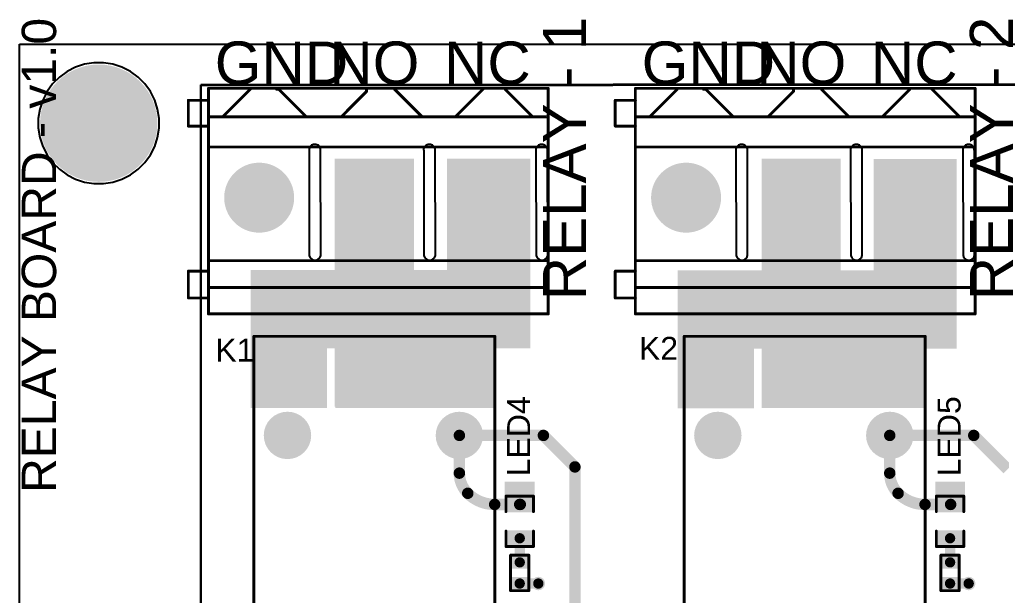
# Model space of a CAD drawing. Header units: millimetres. Extents: x 0 to 5381, y 0 to 5431.
# Drawn here: x 0 to 43.51, y 52.95 to 78.48 of the extents above; entities that cross this region are included whole.
import ezdxf

# ---------------------------------------------------------------- set-up
doc = ezdxf.new("R2010")
doc.units = ezdxf.units.MM
for name, color, linetype in [('BottomLayer', 5, 'Continuous'), ('BottomSolder', 6, 'Continuous'), ('MultiLayer', 9, 'Continuous'), ('PadHoleLayer', 156, 'Continuous'), ('TopLayer', 1, 'Continuous'), ('TopOverlay', 2, 'Continuous'), ('TopPaste', 8, 'Continuous'), ('TopSolder', 216, 'Continuous'), ('ViaHoleLayer', 16, 'Continuous')]:
    doc.layers.add(name, color=color, linetype=linetype)
doc.styles.add('Arial', font='', dxfattribs={"height": 0.2})
doc.styles.get('Arial').set_extended_font_data('Arial')

# ---------------------------------------------------------------- blocks, each defined once
blk = doc.blocks.new('R___0402_12')
at = {"layer": 'TopLayer'}
for points in [[(-0.699, -0.318), (-0.699, 0.318), (-0.241, 0.318), (-0.241, -0.318)], [(0.241, -0.318), (0.241, 0.318), (0.699, 0.318), (0.699, -0.318)]]:
    blk.add_hatch(color=1, dxfattribs=at).paths.add_polyline_path(points)
at = {"layer": 'TopPaste'}
for points in [[(-0.699, -0.318), (-0.699, 0.318), (-0.241, 0.318), (-0.241, -0.318)], [(0.241, -0.318), (0.241, 0.318), (0.699, 0.318), (0.699, -0.318)]]:
    blk.add_hatch(color=8, dxfattribs=at).paths.add_polyline_path(points)
at = {"layer": 'TopSolder'}
for points in [[(-0.754, -0.373), (-0.754, 0.373), (-0.186, 0.373), (-0.186, -0.373)], [(0.186, -0.373), (0.186, 0.373), (0.754, 0.373), (0.754, -0.373)]]:
    blk.add_hatch(color=216, dxfattribs=at).paths.add_polyline_path(points)
at = {"layer": 'TopOverlay'}
for points, const_width in [([(-0.787, 0.406), (0.787, 0.406)], 0.127), ([(-0.787, 0.406), (-0.787, -0.406)], 0.127), ([(0.787, 0.406), (0.787, -0.406)], 0.127), ([(-0.787, -0.406), (0.787, -0.406)], 0.127), ([(-0.813, -0.432), (0.813, -0.432)], 0.00323)]:
    blk.add_lwpolyline(points, dxfattribs=dict(at, const_width=const_width))
for points, const_width in [([(-0.819, 0.406, 1), (-0.756, 0.406, 1)], 0.0635), ([(-0.819, 0.406, 1), (-0.756, 0.406, 1)], 0.0635), ([(0.756, 0.406, 1), (0.819, 0.406, 1)], 0.0635), ([(0.756, 0.406, 1), (0.819, 0.406, 1)], 0.0635), ([(-0.819, -0.406, 1), (-0.756, -0.406, 1)], 0.0635), ([(-0.819, -0.406, 1), (-0.756, -0.406, 1)], 0.0635), ([(-0.814, -0.432, 1), (-0.812, -0.432, 1)], 0.00161), ([(0.756, -0.406, 1), (0.819, -0.406, 1)], 0.0635), ([(0.756, -0.406, 1), (0.819, -0.406, 1)], 0.0635), ([(0.812, -0.432, 1), (0.814, -0.432, 1)], 0.00161)]:
    blk.add_lwpolyline(points, format="xyb", close=True, dxfattribs=dict(at, const_width=const_width))
blk = doc.blocks.new('R___0402_13')
at = {"layer": 'TopLayer'}
for points in [[(-0.699, -0.318), (-0.699, 0.318), (-0.241, 0.318), (-0.241, -0.318)], [(0.241, -0.318), (0.241, 0.318), (0.699, 0.318), (0.699, -0.318)]]:
    blk.add_hatch(color=1, dxfattribs=at).paths.add_polyline_path(points)
at = {"layer": 'TopPaste'}
for points in [[(-0.699, -0.318), (-0.699, 0.318), (-0.241, 0.318), (-0.241, -0.318)], [(0.241, -0.318), (0.241, 0.318), (0.699, 0.318), (0.699, -0.318)]]:
    blk.add_hatch(color=8, dxfattribs=at).paths.add_polyline_path(points)
at = {"layer": 'TopSolder'}
for points in [[(-0.754, -0.373), (-0.754, 0.373), (-0.186, 0.373), (-0.186, -0.373)], [(0.186, -0.373), (0.186, 0.373), (0.754, 0.373), (0.754, -0.373)]]:
    blk.add_hatch(color=216, dxfattribs=at).paths.add_polyline_path(points)
at = {"layer": 'TopOverlay'}
for points, const_width in [([(-0.787, 0.406), (0.787, 0.406)], 0.127), ([(-0.787, 0.406), (-0.787, -0.406)], 0.127), ([(0.787, 0.406), (0.787, -0.406)], 0.127), ([(-0.787, -0.406), (0.787, -0.406)], 0.127), ([(-0.813, -0.432), (0.813, -0.432)], 0.00323)]:
    blk.add_lwpolyline(points, dxfattribs=dict(at, const_width=const_width))
for points, const_width in [([(-0.819, 0.406, 1), (-0.756, 0.406, 1)], 0.0635), ([(-0.819, 0.406, 1), (-0.756, 0.406, 1)], 0.0635), ([(0.756, 0.406, 1), (0.819, 0.406, 1)], 0.0635), ([(0.756, 0.406, 1), (0.819, 0.406, 1)], 0.0635), ([(-0.819, -0.406, 1), (-0.756, -0.406, 1)], 0.0635), ([(-0.819, -0.406, 1), (-0.756, -0.406, 1)], 0.0635), ([(-0.814, -0.432, 1), (-0.812, -0.432, 1)], 0.00161), ([(0.756, -0.406, 1), (0.819, -0.406, 1)], 0.0635), ([(0.756, -0.406, 1), (0.819, -0.406, 1)], 0.0635), ([(0.812, -0.432, 1), (0.814, -0.432, 1)], 0.00161)]:
    blk.add_lwpolyline(points, format="xyb", close=True, dxfattribs=dict(at, const_width=const_width))
blk = doc.blocks.new('LED_0603_30')
at = {"layer": 'TopLayer'}
for points in [[(-1, 0.5), (-0.5, 0.5), (-0.5, -0.5), (-1, -0.5)], [(0.5, 0.5), (1, 0.5), (1, -0.5), (0.5, -0.5)]]:
    blk.add_hatch(color=1, dxfattribs=at).paths.add_polyline_path(points)
at = {"layer": 'TopOverlay'}
blk.add_hatch(color=2, dxfattribs=at).paths.add_polyline_path([(1.118, -0.66), (1.753, -0.66), (1.753, 0.66), (1.118, 0.66)])
at = {"layer": 'TopPaste'}
for points in [[(-1, 0.5), (-0.5, 0.5), (-0.5, -0.5), (-1, -0.5)], [(0.5, 0.5), (1, 0.5), (1, -0.5), (0.5, -0.5)]]:
    blk.add_hatch(color=8, dxfattribs=at).paths.add_polyline_path(points)
at = {"layer": 'TopSolder'}
for points in [[(-1.102, 0.602), (-0.398, 0.602), (-0.398, -0.602), (-1.102, -0.602)], [(0.398, 0.602), (1.102, 0.602), (1.102, -0.602), (0.398, -0.602)]]:
    blk.add_hatch(color=216, dxfattribs=at).paths.add_polyline_path(points)
at = {"layer": 'TopOverlay', "const_width": 0.127}
for points in [[(-1.118, 0.61), (-1.118, -0.61)], [(-1.118, 0.61), (-0.432, 0.61)], [(0.432, 0.61), (1.118, 0.61)], [(1.118, 0.61), (1.118, -0.61)], [(-1.118, -0.61), (-0.432, -0.61)], [(0.432, -0.61), (1.118, -0.61)]]:
    blk.add_lwpolyline(points, dxfattribs=at)
at = {"layer": 'TopOverlay', "const_width": 0.0635}
for points in [[(-1.149, 0.61, 1), (-1.086, 0.61, 1)], [(-1.149, 0.61, 1), (-1.086, 0.61, 1)], [(-0.464, 0.61, 1), (-0.4, 0.61, 1)], [(0.4, 0.61, 1), (0.464, 0.61, 1)], [(1.086, 0.61, 1), (1.149, 0.61, 1)], [(1.086, 0.61, 1), (1.149, 0.61, 1)], [(-1.149, -0.61, 1), (-1.086, -0.61, 1)], [(-1.149, -0.61, 1), (-1.086, -0.61, 1)], [(-0.464, -0.61, 1), (-0.4, -0.61, 1)], [(0.4, -0.61, 1), (0.464, -0.61, 1)], [(1.086, -0.61, 1), (1.149, -0.61, 1)], [(1.086, -0.61, 1), (1.149, -0.61, 1)]]:
    blk.add_lwpolyline(points, format="xyb", close=True, dxfattribs=at)
blk = doc.blocks.new('LED_0603_31')
at = {"layer": 'TopLayer'}
for points in [[(-1, 0.5), (-0.5, 0.5), (-0.5, -0.5), (-1, -0.5)], [(0.5, 0.5), (1, 0.5), (1, -0.5), (0.5, -0.5)]]:
    blk.add_hatch(color=1, dxfattribs=at).paths.add_polyline_path(points)
at = {"layer": 'TopOverlay'}
blk.add_hatch(color=2, dxfattribs=at).paths.add_polyline_path([(1.118, -0.66), (1.753, -0.66), (1.753, 0.66), (1.118, 0.66)])
at = {"layer": 'TopPaste'}
for points in [[(-1, 0.5), (-0.5, 0.5), (-0.5, -0.5), (-1, -0.5)], [(0.5, 0.5), (1, 0.5), (1, -0.5), (0.5, -0.5)]]:
    blk.add_hatch(color=8, dxfattribs=at).paths.add_polyline_path(points)
at = {"layer": 'TopSolder'}
for points in [[(-1.102, 0.602), (-0.398, 0.602), (-0.398, -0.602), (-1.102, -0.602)], [(0.398, 0.602), (1.102, 0.602), (1.102, -0.602), (0.398, -0.602)]]:
    blk.add_hatch(color=216, dxfattribs=at).paths.add_polyline_path(points)
at = {"layer": 'TopOverlay', "const_width": 0.127}
for points in [[(-1.118, 0.61), (-1.118, -0.61)], [(-1.118, 0.61), (-0.432, 0.61)], [(0.432, 0.61), (1.118, 0.61)], [(1.118, 0.61), (1.118, -0.61)], [(-1.118, -0.61), (-0.432, -0.61)], [(0.432, -0.61), (1.118, -0.61)]]:
    blk.add_lwpolyline(points, dxfattribs=at)
at = {"layer": 'TopOverlay', "const_width": 0.0635}
for points in [[(-1.149, 0.61, 1), (-1.086, 0.61, 1)], [(-1.149, 0.61, 1), (-1.086, 0.61, 1)], [(-0.464, 0.61, 1), (-0.4, 0.61, 1)], [(0.4, 0.61, 1), (0.464, 0.61, 1)], [(1.086, 0.61, 1), (1.149, 0.61, 1)], [(1.086, 0.61, 1), (1.149, 0.61, 1)], [(-1.149, -0.61, 1), (-1.086, -0.61, 1)], [(-1.149, -0.61, 1), (-1.086, -0.61, 1)], [(-0.464, -0.61, 1), (-0.4, -0.61, 1)], [(0.4, -0.61, 1), (0.464, -0.61, 1)], [(1.086, -0.61, 1), (1.149, -0.61, 1)], [(1.086, -0.61, 1), (1.149, -0.61, 1)]]:
    blk.add_lwpolyline(points, format="xyb", close=True, dxfattribs=at)
blk = doc.blocks.new('HFD16_24_ZFH_3N_38')
at = {"layer": 'BottomLayer'}
h = blk.add_hatch(color=5, dxfattribs=at)
edge = h.paths.add_edge_path()
edge.add_arc((-6.35, 3.81), 1, 0, 360)
h = blk.add_hatch(color=5, dxfattribs=at)
edge = h.paths.add_edge_path()
edge.add_arc((3.81, 3.81), 1, 0, 360)
h = blk.add_hatch(color=5, dxfattribs=at)
edge = h.paths.add_edge_path()
edge.add_arc((6.35, 3.81), 1, 0, 360)
h = blk.add_hatch(color=5, dxfattribs=at)
edge = h.paths.add_edge_path()
edge.add_arc((-6.35, -3.81), 1, 0, 360)
h = blk.add_hatch(color=5, dxfattribs=at)
edge = h.paths.add_edge_path()
edge.add_arc((3.81, -3.81), 1, 0, 360)
h = blk.add_hatch(color=5, dxfattribs=at)
edge = h.paths.add_edge_path()
edge.add_arc((6.35, -3.81), 1, 0, 360)
at = {"layer": 'BottomSolder'}
h = blk.add_hatch(color=6, dxfattribs=at)
edge = h.paths.add_edge_path()
edge.add_arc((-6.35, 3.81), 1.051, 0, 360)
h = blk.add_hatch(color=6, dxfattribs=at)
edge = h.paths.add_edge_path()
edge.add_arc((3.81, 3.81), 1.051, 0, 360)
h = blk.add_hatch(color=6, dxfattribs=at)
edge = h.paths.add_edge_path()
edge.add_arc((6.35, 3.81), 1.051, 0, 360)
h = blk.add_hatch(color=6, dxfattribs=at)
edge = h.paths.add_edge_path()
edge.add_arc((-6.35, -3.81), 1.051, 0, 360)
h = blk.add_hatch(color=6, dxfattribs=at)
edge = h.paths.add_edge_path()
edge.add_arc((3.81, -3.81), 1.051, 0, 360)
h = blk.add_hatch(color=6, dxfattribs=at)
edge = h.paths.add_edge_path()
edge.add_arc((6.35, -3.81), 1.051, 0, 360)
at = {"layer": 'MultiLayer'}
h = blk.add_hatch(color=9, dxfattribs=at)
edge = h.paths.add_edge_path()
edge.add_arc((-6.35, 3.81), 1, 0, 360)
h = blk.add_hatch(color=9, dxfattribs=at)
edge = h.paths.add_edge_path()
edge.add_arc((3.81, 3.81), 1, 0, 360)
h = blk.add_hatch(color=9, dxfattribs=at)
edge = h.paths.add_edge_path()
edge.add_arc((6.35, 3.81), 1, 0, 360)
h = blk.add_hatch(color=9, dxfattribs=at)
edge = h.paths.add_edge_path()
edge.add_arc((-6.35, -3.81), 1, 0, 360)
h = blk.add_hatch(color=9, dxfattribs=at)
edge = h.paths.add_edge_path()
edge.add_arc((3.81, -3.81), 1, 0, 360)
h = blk.add_hatch(color=9, dxfattribs=at)
edge = h.paths.add_edge_path()
edge.add_arc((6.35, -3.81), 1, 0, 360)
at = {"layer": 'PadHoleLayer'}
h = blk.add_hatch(color=156, dxfattribs=at)
edge = h.paths.add_edge_path()
edge.add_arc((-6.35, 3.81), 0.6, 0, 360)
h = blk.add_hatch(color=156, dxfattribs=at)
edge = h.paths.add_edge_path()
edge.add_arc((3.81, 3.81), 0.6, 0, 360)
h = blk.add_hatch(color=156, dxfattribs=at)
edge = h.paths.add_edge_path()
edge.add_arc((6.35, 3.81), 0.6, 0, 360)
h = blk.add_hatch(color=156, dxfattribs=at)
edge = h.paths.add_edge_path()
edge.add_arc((-6.35, -3.81), 0.6, 0, 360)
h = blk.add_hatch(color=156, dxfattribs=at)
edge = h.paths.add_edge_path()
edge.add_arc((3.81, -3.81), 0.6, 0, 360)
h = blk.add_hatch(color=156, dxfattribs=at)
edge = h.paths.add_edge_path()
edge.add_arc((6.35, -3.81), 0.6, 0, 360)
at = {"layer": 'TopLayer'}
h = blk.add_hatch(color=1, dxfattribs=at)
edge = h.paths.add_edge_path()
edge.add_arc((-6.35, 3.81), 1, 0, 360)
h = blk.add_hatch(color=1, dxfattribs=at)
edge = h.paths.add_edge_path()
edge.add_arc((3.81, 3.81), 1, 0, 360)
h = blk.add_hatch(color=1, dxfattribs=at)
edge = h.paths.add_edge_path()
edge.add_arc((6.35, 3.81), 1, 0, 360)
h = blk.add_hatch(color=1, dxfattribs=at)
edge = h.paths.add_edge_path()
edge.add_arc((-6.35, -3.81), 1, 0, 360)
h = blk.add_hatch(color=1, dxfattribs=at)
edge = h.paths.add_edge_path()
edge.add_arc((3.81, -3.81), 1, 0, 360)
h = blk.add_hatch(color=1, dxfattribs=at)
edge = h.paths.add_edge_path()
edge.add_arc((6.35, -3.81), 1, 0, 360)
at = {"layer": 'TopOverlay'}
blk.add_hatch(color=2, dxfattribs=at).paths.add_polyline_path([(-5.219, 2.681), (-4.279, 2.681), (-4.279, 4.866), (-5.219, 4.866)])
at = {"layer": 'TopSolder'}
h = blk.add_hatch(color=216, dxfattribs=at)
edge = h.paths.add_edge_path()
edge.add_arc((-6.35, 3.81), 1.051, 0, 360)
h = blk.add_hatch(color=216, dxfattribs=at)
edge = h.paths.add_edge_path()
edge.add_arc((3.81, 3.81), 1.051, 0, 360)
h = blk.add_hatch(color=216, dxfattribs=at)
edge = h.paths.add_edge_path()
edge.add_arc((6.35, 3.81), 1.051, 0, 360)
h = blk.add_hatch(color=216, dxfattribs=at)
edge = h.paths.add_edge_path()
edge.add_arc((-6.35, -3.81), 1.051, 0, 360)
h = blk.add_hatch(color=216, dxfattribs=at)
edge = h.paths.add_edge_path()
edge.add_arc((3.81, -3.81), 1.051, 0, 360)
h = blk.add_hatch(color=216, dxfattribs=at)
edge = h.paths.add_edge_path()
edge.add_arc((6.35, -3.81), 1.051, 0, 360)
at = {"layer": 'TopOverlay', "const_width": 0.127}
for points in [[(-7.595, 5.3), (8.205, 5.3)], [(-7.595, 5.3), (-7.595, -5.38)], [(8.205, 5.3), (8.205, -5.3)], [(-7.595, -5.38), (8.205, -5.38)]]:
    blk.add_lwpolyline(points, dxfattribs=at)
at = {"layer": 'TopOverlay', "const_width": 0.0635}
for points in [[(-7.627, 5.3, 1), (-7.563, 5.3, 1)], [(-7.627, 5.3, 1), (-7.563, 5.3, 1)], [(8.173, 5.3, 1), (8.237, 5.3, 1)], [(8.173, 5.3, 1), (8.237, 5.3, 1)], [(-7.627, -5.38, 1), (-7.563, -5.38, 1)], [(-7.627, -5.38, 1), (-7.563, -5.38, 1)], [(8.173, -5.3, 1), (8.237, -5.3, 1)], [(8.173, -5.38, 1), (8.237, -5.38, 1)]]:
    blk.add_lwpolyline(points, format="xyb", close=True, dxfattribs=at)
blk = doc.blocks.new('HFD16_24_ZFH_3N_39')
at = {"layer": 'BottomLayer'}
h = blk.add_hatch(color=5, dxfattribs=at)
edge = h.paths.add_edge_path()
edge.add_arc((-6.35, 3.81), 1, 0, 360)
h = blk.add_hatch(color=5, dxfattribs=at)
edge = h.paths.add_edge_path()
edge.add_arc((3.81, 3.81), 1, 0, 360)
h = blk.add_hatch(color=5, dxfattribs=at)
edge = h.paths.add_edge_path()
edge.add_arc((6.35, 3.81), 1, 0, 360)
h = blk.add_hatch(color=5, dxfattribs=at)
edge = h.paths.add_edge_path()
edge.add_arc((-6.35, -3.81), 1, 0, 360)
h = blk.add_hatch(color=5, dxfattribs=at)
edge = h.paths.add_edge_path()
edge.add_arc((3.81, -3.81), 1, 0, 360)
h = blk.add_hatch(color=5, dxfattribs=at)
edge = h.paths.add_edge_path()
edge.add_arc((6.35, -3.81), 1, 0, 360)
at = {"layer": 'BottomSolder'}
h = blk.add_hatch(color=6, dxfattribs=at)
edge = h.paths.add_edge_path()
edge.add_arc((-6.35, 3.81), 1.051, 0, 360)
h = blk.add_hatch(color=6, dxfattribs=at)
edge = h.paths.add_edge_path()
edge.add_arc((3.81, 3.81), 1.051, 0, 360)
h = blk.add_hatch(color=6, dxfattribs=at)
edge = h.paths.add_edge_path()
edge.add_arc((6.35, 3.81), 1.051, 0, 360)
h = blk.add_hatch(color=6, dxfattribs=at)
edge = h.paths.add_edge_path()
edge.add_arc((-6.35, -3.81), 1.051, 0, 360)
h = blk.add_hatch(color=6, dxfattribs=at)
edge = h.paths.add_edge_path()
edge.add_arc((3.81, -3.81), 1.051, 0, 360)
h = blk.add_hatch(color=6, dxfattribs=at)
edge = h.paths.add_edge_path()
edge.add_arc((6.35, -3.81), 1.051, 0, 360)
at = {"layer": 'MultiLayer'}
h = blk.add_hatch(color=9, dxfattribs=at)
edge = h.paths.add_edge_path()
edge.add_arc((-6.35, 3.81), 1, 0, 360)
h = blk.add_hatch(color=9, dxfattribs=at)
edge = h.paths.add_edge_path()
edge.add_arc((3.81, 3.81), 1, 0, 360)
h = blk.add_hatch(color=9, dxfattribs=at)
edge = h.paths.add_edge_path()
edge.add_arc((6.35, 3.81), 1, 0, 360)
h = blk.add_hatch(color=9, dxfattribs=at)
edge = h.paths.add_edge_path()
edge.add_arc((-6.35, -3.81), 1, 0, 360)
h = blk.add_hatch(color=9, dxfattribs=at)
edge = h.paths.add_edge_path()
edge.add_arc((3.81, -3.81), 1, 0, 360)
h = blk.add_hatch(color=9, dxfattribs=at)
edge = h.paths.add_edge_path()
edge.add_arc((6.35, -3.81), 1, 0, 360)
at = {"layer": 'PadHoleLayer'}
h = blk.add_hatch(color=156, dxfattribs=at)
edge = h.paths.add_edge_path()
edge.add_arc((-6.35, 3.81), 0.6, 0, 360)
h = blk.add_hatch(color=156, dxfattribs=at)
edge = h.paths.add_edge_path()
edge.add_arc((3.81, 3.81), 0.6, 0, 360)
h = blk.add_hatch(color=156, dxfattribs=at)
edge = h.paths.add_edge_path()
edge.add_arc((6.35, 3.81), 0.6, 0, 360)
h = blk.add_hatch(color=156, dxfattribs=at)
edge = h.paths.add_edge_path()
edge.add_arc((-6.35, -3.81), 0.6, 0, 360)
h = blk.add_hatch(color=156, dxfattribs=at)
edge = h.paths.add_edge_path()
edge.add_arc((3.81, -3.81), 0.6, 0, 360)
h = blk.add_hatch(color=156, dxfattribs=at)
edge = h.paths.add_edge_path()
edge.add_arc((6.35, -3.81), 0.6, 0, 360)
at = {"layer": 'TopLayer'}
h = blk.add_hatch(color=1, dxfattribs=at)
edge = h.paths.add_edge_path()
edge.add_arc((-6.35, 3.81), 1, 0, 360)
h = blk.add_hatch(color=1, dxfattribs=at)
edge = h.paths.add_edge_path()
edge.add_arc((3.81, 3.81), 1, 0, 360)
h = blk.add_hatch(color=1, dxfattribs=at)
edge = h.paths.add_edge_path()
edge.add_arc((6.35, 3.81), 1, 0, 360)
h = blk.add_hatch(color=1, dxfattribs=at)
edge = h.paths.add_edge_path()
edge.add_arc((-6.35, -3.81), 1, 0, 360)
h = blk.add_hatch(color=1, dxfattribs=at)
edge = h.paths.add_edge_path()
edge.add_arc((3.81, -3.81), 1, 0, 360)
h = blk.add_hatch(color=1, dxfattribs=at)
edge = h.paths.add_edge_path()
edge.add_arc((6.35, -3.81), 1, 0, 360)
at = {"layer": 'TopOverlay'}
blk.add_hatch(color=2, dxfattribs=at).paths.add_polyline_path([(-5.219, 2.681), (-4.279, 2.681), (-4.279, 4.865), (-5.219, 4.865)])
at = {"layer": 'TopSolder'}
h = blk.add_hatch(color=216, dxfattribs=at)
edge = h.paths.add_edge_path()
edge.add_arc((-6.35, 3.81), 1.051, 0, 360)
h = blk.add_hatch(color=216, dxfattribs=at)
edge = h.paths.add_edge_path()
edge.add_arc((3.81, 3.81), 1.051, 0, 360)
h = blk.add_hatch(color=216, dxfattribs=at)
edge = h.paths.add_edge_path()
edge.add_arc((6.35, 3.81), 1.051, 0, 360)
h = blk.add_hatch(color=216, dxfattribs=at)
edge = h.paths.add_edge_path()
edge.add_arc((-6.35, -3.81), 1.051, 0, 360)
h = blk.add_hatch(color=216, dxfattribs=at)
edge = h.paths.add_edge_path()
edge.add_arc((3.81, -3.81), 1.051, 0, 360)
h = blk.add_hatch(color=216, dxfattribs=at)
edge = h.paths.add_edge_path()
edge.add_arc((6.35, -3.81), 1.051, 0, 360)
at = {"layer": 'TopOverlay', "const_width": 0.127}
for points in [[(-7.595, 5.3), (8.205, 5.3)], [(-7.595, 5.3), (-7.595, -5.38)], [(8.205, 5.3), (8.205, -5.3)], [(-7.595, -5.38), (8.205, -5.38)]]:
    blk.add_lwpolyline(points, dxfattribs=at)
at = {"layer": 'TopOverlay', "const_width": 0.0635}
for points in [[(-7.627, 5.3, 1), (-7.563, 5.3, 1)], [(-7.627, 5.3, 1), (-7.563, 5.3, 1)], [(8.173, 5.3, 1), (8.237, 5.3, 1)], [(8.173, 5.3, 1), (8.237, 5.3, 1)], [(-7.627, -5.38, 1), (-7.563, -5.38, 1)], [(-7.627, -5.38, 1), (-7.563, -5.38, 1)], [(8.173, -5.3, 1), (8.237, -5.3, 1)], [(8.173, -5.38, 1), (8.237, -5.38, 1)]]:
    blk.add_lwpolyline(points, format="xyb", close=True, dxfattribs=at)
blk = doc.blocks.new('DB128L_5_08_3P_BK_S_42')
at = {"layer": 'BottomLayer'}
h = blk.add_hatch(color=5, dxfattribs=at)
edge = h.paths.add_edge_path()
edge.add_arc((-5.08, 0), 1.5, 0, 360)
h = blk.add_hatch(color=5, dxfattribs=at)
edge = h.paths.add_edge_path()
edge.add_arc((0, 0), 1.5, 0, 360)
h = blk.add_hatch(color=5, dxfattribs=at)
edge = h.paths.add_edge_path()
edge.add_arc((5.08, 0), 1.5, 0, 360)
at = {"layer": 'BottomSolder'}
h = blk.add_hatch(color=6, dxfattribs=at)
edge = h.paths.add_edge_path()
edge.add_arc((-5.08, 0), 1.551, 0, 360)
h = blk.add_hatch(color=6, dxfattribs=at)
edge = h.paths.add_edge_path()
edge.add_arc((0, 0), 1.551, 0, 360)
h = blk.add_hatch(color=6, dxfattribs=at)
edge = h.paths.add_edge_path()
edge.add_arc((5.08, 0), 1.551, 0, 360)
at = {"layer": 'MultiLayer'}
h = blk.add_hatch(color=9, dxfattribs=at)
edge = h.paths.add_edge_path()
edge.add_arc((-5.08, 0), 1.5, 0, 360)
h = blk.add_hatch(color=9, dxfattribs=at)
edge = h.paths.add_edge_path()
edge.add_arc((0, 0), 1.5, 0, 360)
h = blk.add_hatch(color=9, dxfattribs=at)
edge = h.paths.add_edge_path()
edge.add_arc((5.08, 0), 1.5, 0, 360)
at = {"layer": 'PadHoleLayer'}
h = blk.add_hatch(color=156, dxfattribs=at)
edge = h.paths.add_edge_path()
edge.add_arc((-5.08, 0), 0.8, 0, 360)
h = blk.add_hatch(color=156, dxfattribs=at)
edge = h.paths.add_edge_path()
edge.add_arc((0, 0), 0.8, 0, 360)
h = blk.add_hatch(color=156, dxfattribs=at)
edge = h.paths.add_edge_path()
edge.add_arc((5.08, 0), 0.8, 0, 360)
at = {"layer": 'TopLayer'}
h = blk.add_hatch(color=1, dxfattribs=at)
edge = h.paths.add_edge_path()
edge.add_arc((-5.08, 0), 1.5, 0, 360)
h = blk.add_hatch(color=1, dxfattribs=at)
edge = h.paths.add_edge_path()
edge.add_arc((0, 0), 1.5, 0, 360)
h = blk.add_hatch(color=1, dxfattribs=at)
edge = h.paths.add_edge_path()
edge.add_arc((5.08, 0), 1.5, 0, 360)
at = {"layer": 'TopSolder'}
h = blk.add_hatch(color=216, dxfattribs=at)
edge = h.paths.add_edge_path()
edge.add_arc((-5.08, 0), 1.551, 0, 360)
h = blk.add_hatch(color=216, dxfattribs=at)
edge = h.paths.add_edge_path()
edge.add_arc((0, 0), 1.551, 0, 360)
h = blk.add_hatch(color=216, dxfattribs=at)
edge = h.paths.add_edge_path()
edge.add_arc((5.08, 0), 1.551, 0, 360)
at = {"layer": 'TopOverlay', "const_width": 0.127}
for points in [[(-7.733, -4.846), (-7.733, 5.154)], [(7.327, 5.154), (-7.733, 5.154)], [(0.465, 5.154), (-0.78, 5.154)], [(7.327, 5.154), (7.327, -4.846)], [(8.22, 4.446), (7.325, 4.446)], [(8.22, 4.446), (8.22, 3.257)], [(7.327, 3.983), (-7.733, 3.983)], [(8.22, 3.257), (7.325, 3.257)], [(7.327, 2.794), (-7.733, 2.794)], [(-7.699, -2.249), (-7.733, -2.215)], [(7.327, -2.249), (-7.699, -2.249)], [(8.22, -3.174), (7.325, -3.174)], [(8.22, -3.174), (8.22, -4.318)], [(7.274, -3.584), (-7.656, -3.584)], [(-7.02, -3.584), (-7.02, -3.612)], [(-5.826, -4.806), (-7.02, -3.612)], [(-3.616, -3.584), (-4.836, -4.803)], [(-2.146, -3.584), (-2.27, -3.584)], [(-0.924, -4.806), (-2.146, -3.584)], [(1.444, -3.584), (0.321, -4.708)], [(4.209, -4.806), (2.988, -3.584)], [(6.671, -3.612), (5.477, -4.806)], [(6.671, -3.584), (6.671, -3.612)], [(8.22, -4.318), (7.325, -4.318)], [(7.297, -4.846), (-7.703, -4.846)], [(-4.836, -4.803), (-4.836, -4.806)], [(0.321, -4.708), (0.321, -4.806)], [(4.308, -4.806), (4.209, -4.806)]]:
    blk.add_lwpolyline(points, dxfattribs=at)
at = {"layer": 'TopOverlay', "const_width": 0.0635}
for points in [[(-7.765, 5.154, 1), (-7.701, 5.154, 1)], [(-7.765, 5.154, 1), (-7.701, 5.154, 1)], [(-0.811, 5.154, 1), (-0.748, 5.154, 1)], [(0.433, 5.154, 1), (0.497, 5.154, 1)], [(7.295, 5.154, 1), (7.359, 5.154, 1)], [(7.295, 5.154, 1), (7.359, 5.154, 1)], [(7.293, 4.446, 1), (7.357, 4.446, 1)], [(8.188, 4.446, 1), (8.252, 4.446, 1)], [(8.188, 4.446, 1), (8.252, 4.446, 1)], [(-7.765, 3.983, 1), (-7.701, 3.983, 1)], [(7.295, 3.983, 1), (7.359, 3.983, 1)], [(7.293, 3.257, 1), (7.357, 3.257, 1)], [(8.188, 3.257, 1), (8.252, 3.257, 1)], [(8.188, 3.257, 1), (8.252, 3.257, 1)], [(-7.765, 2.794, 1), (-7.701, 2.794, 1)], [(7.295, 2.794, 1), (7.359, 2.794, 1)], [(-7.765, -2.215, 1), (-7.701, -2.215, 1)], [(-7.731, -2.249, 1), (-7.668, -2.249, 1)], [(-7.731, -2.249, 1), (-7.668, -2.249, 1)], [(7.295, -2.249, 1), (7.359, -2.249, 1)], [(7.293, -3.174, 1), (7.357, -3.174, 1)], [(8.188, -3.174, 1), (8.252, -3.174, 1)], [(8.188, -3.174, 1), (8.252, -3.174, 1)], [(-7.688, -3.584, 1), (-7.624, -3.584, 1)], [(-7.052, -3.584, 1), (-6.988, -3.584, 1)], [(-7.052, -3.612, 1), (-6.988, -3.612, 1)], [(-7.052, -3.612, 1), (-6.988, -3.612, 1)], [(-3.648, -3.584, 1), (-3.585, -3.584, 1)], [(-2.302, -3.584, 1), (-2.238, -3.584, 1)], [(-2.178, -3.584, 1), (-2.114, -3.584, 1)], [(-2.178, -3.584, 1), (-2.114, -3.584, 1)], [(1.412, -3.584, 1), (1.476, -3.584, 1)], [(2.956, -3.584, 1), (3.019, -3.584, 1)], [(6.639, -3.584, 1), (6.702, -3.584, 1)], [(6.639, -3.612, 1), (6.702, -3.612, 1)], [(6.639, -3.612, 1), (6.702, -3.612, 1)], [(7.242, -3.584, 1), (7.306, -3.584, 1)], [(7.293, -4.318, 1), (7.357, -4.318, 1)], [(8.188, -4.318, 1), (8.252, -4.318, 1)], [(8.188, -4.318, 1), (8.252, -4.318, 1)], [(-7.765, -4.846, 1), (-7.701, -4.846, 1)], [(-7.735, -4.846, 1), (-7.671, -4.846, 1)], [(-5.858, -4.806, 1), (-5.794, -4.806, 1)], [(-4.867, -4.803, 1), (-4.804, -4.803, 1)], [(-4.867, -4.803, 1), (-4.804, -4.803, 1)], [(-4.867, -4.806, 1), (-4.804, -4.806, 1)], [(-0.956, -4.806, 1), (-0.892, -4.806, 1)], [(0.289, -4.708, 1), (0.352, -4.708, 1)], [(0.289, -4.708, 1), (0.352, -4.708, 1)], [(0.289, -4.806, 1), (0.352, -4.806, 1)], [(4.178, -4.806, 1), (4.241, -4.806, 1)], [(4.178, -4.806, 1), (4.241, -4.806, 1)], [(4.277, -4.806, 1), (4.34, -4.806, 1)], [(5.445, -4.806, 1), (5.509, -4.806, 1)], [(7.265, -4.846, 1), (7.329, -4.846, 1)], [(7.295, -4.846, 1), (7.359, -4.846, 1)]]:
    blk.add_lwpolyline(points, format="xyb", close=True, dxfattribs=at)
blk = doc.blocks.new('DB128L_5_08_3P_BK_S_43')
at = {"layer": 'BottomLayer'}
h = blk.add_hatch(color=5, dxfattribs=at)
edge = h.paths.add_edge_path()
edge.add_arc((-5.08, 0), 1.5, 0, 360)
h = blk.add_hatch(color=5, dxfattribs=at)
edge = h.paths.add_edge_path()
edge.add_arc((0, 0), 1.5, 0, 360)
h = blk.add_hatch(color=5, dxfattribs=at)
edge = h.paths.add_edge_path()
edge.add_arc((5.08, 0), 1.5, 0, 360)
at = {"layer": 'BottomSolder'}
h = blk.add_hatch(color=6, dxfattribs=at)
edge = h.paths.add_edge_path()
edge.add_arc((-5.08, 0), 1.551, 0, 360)
h = blk.add_hatch(color=6, dxfattribs=at)
edge = h.paths.add_edge_path()
edge.add_arc((0, 0), 1.551, 0, 360)
h = blk.add_hatch(color=6, dxfattribs=at)
edge = h.paths.add_edge_path()
edge.add_arc((5.08, 0), 1.551, 0, 360)
at = {"layer": 'MultiLayer'}
h = blk.add_hatch(color=9, dxfattribs=at)
edge = h.paths.add_edge_path()
edge.add_arc((-5.08, 0), 1.5, 0, 360)
h = blk.add_hatch(color=9, dxfattribs=at)
edge = h.paths.add_edge_path()
edge.add_arc((0, 0), 1.5, 0, 360)
h = blk.add_hatch(color=9, dxfattribs=at)
edge = h.paths.add_edge_path()
edge.add_arc((5.08, 0), 1.5, 0, 360)
at = {"layer": 'PadHoleLayer'}
h = blk.add_hatch(color=156, dxfattribs=at)
edge = h.paths.add_edge_path()
edge.add_arc((-5.08, 0), 0.8, 0, 360)
h = blk.add_hatch(color=156, dxfattribs=at)
edge = h.paths.add_edge_path()
edge.add_arc((0, 0), 0.8, 0, 360)
h = blk.add_hatch(color=156, dxfattribs=at)
edge = h.paths.add_edge_path()
edge.add_arc((5.08, 0), 0.8, 0, 360)
at = {"layer": 'TopLayer'}
h = blk.add_hatch(color=1, dxfattribs=at)
edge = h.paths.add_edge_path()
edge.add_arc((-5.08, 0), 1.5, 0, 360)
h = blk.add_hatch(color=1, dxfattribs=at)
edge = h.paths.add_edge_path()
edge.add_arc((0, 0), 1.5, 0, 360)
h = blk.add_hatch(color=1, dxfattribs=at)
edge = h.paths.add_edge_path()
edge.add_arc((5.08, 0), 1.5, 0, 360)
at = {"layer": 'TopSolder'}
h = blk.add_hatch(color=216, dxfattribs=at)
edge = h.paths.add_edge_path()
edge.add_arc((-5.08, 0), 1.551, 0, 360)
h = blk.add_hatch(color=216, dxfattribs=at)
edge = h.paths.add_edge_path()
edge.add_arc((0, 0), 1.551, 0, 360)
h = blk.add_hatch(color=216, dxfattribs=at)
edge = h.paths.add_edge_path()
edge.add_arc((5.08, 0), 1.551, 0, 360)
at = {"layer": 'TopOverlay', "const_width": 0.127}
for points in [[(7.327, 5.154), (-7.733, 5.154)], [(-7.733, -4.846), (-7.733, 5.154)], [(0.465, 5.154), (-0.78, 5.154)], [(7.327, 5.154), (7.327, -4.846)], [(8.22, 4.446), (7.325, 4.446)], [(8.22, 4.446), (8.22, 3.257)], [(7.327, 3.983), (-7.733, 3.983)], [(8.22, 3.257), (7.325, 3.257)], [(7.327, 2.794), (-7.733, 2.794)], [(-7.699, -2.249), (-7.733, -2.215)], [(7.327, -2.249), (-7.699, -2.249)], [(8.22, -3.174), (7.325, -3.174)], [(8.22, -3.174), (8.22, -4.318)], [(7.274, -3.584), (-7.656, -3.584)], [(-7.02, -3.584), (-7.02, -3.612)], [(-5.826, -4.806), (-7.02, -3.612)], [(-3.616, -3.584), (-4.836, -4.803)], [(-2.146, -3.584), (-2.27, -3.584)], [(-0.924, -4.806), (-2.146, -3.584)], [(1.444, -3.584), (0.321, -4.708)], [(4.209, -4.806), (2.988, -3.584)], [(6.671, -3.612), (5.477, -4.806)], [(6.671, -3.584), (6.671, -3.612)], [(8.22, -4.318), (7.325, -4.318)], [(7.297, -4.846), (-7.703, -4.846)], [(-4.836, -4.803), (-4.836, -4.806)], [(0.321, -4.708), (0.321, -4.806)], [(4.308, -4.806), (4.209, -4.806)]]:
    blk.add_lwpolyline(points, dxfattribs=at)
at = {"layer": 'TopOverlay', "const_width": 0.0635}
for points in [[(-7.765, 5.154, 1), (-7.701, 5.154, 1)], [(-7.765, 5.154, 1), (-7.701, 5.154, 1)], [(-0.811, 5.154, 1), (-0.748, 5.154, 1)], [(0.433, 5.154, 1), (0.497, 5.154, 1)], [(7.295, 5.154, 1), (7.359, 5.154, 1)], [(7.295, 5.154, 1), (7.359, 5.154, 1)], [(7.293, 4.446, 1), (7.357, 4.446, 1)], [(8.188, 4.446, 1), (8.252, 4.446, 1)], [(8.188, 4.446, 1), (8.252, 4.446, 1)], [(-7.765, 3.983, 1), (-7.701, 3.983, 1)], [(7.295, 3.983, 1), (7.359, 3.983, 1)], [(7.293, 3.257, 1), (7.357, 3.257, 1)], [(8.188, 3.257, 1), (8.252, 3.257, 1)], [(8.188, 3.257, 1), (8.252, 3.257, 1)], [(-7.765, 2.794, 1), (-7.701, 2.794, 1)], [(7.295, 2.794, 1), (7.359, 2.794, 1)], [(-7.765, -2.215, 1), (-7.701, -2.215, 1)], [(-7.731, -2.249, 1), (-7.668, -2.249, 1)], [(-7.731, -2.249, 1), (-7.668, -2.249, 1)], [(7.295, -2.249, 1), (7.359, -2.249, 1)], [(7.293, -3.174, 1), (7.357, -3.174, 1)], [(8.188, -3.174, 1), (8.252, -3.174, 1)], [(8.188, -3.174, 1), (8.252, -3.174, 1)], [(-7.688, -3.584, 1), (-7.624, -3.584, 1)], [(-7.052, -3.584, 1), (-6.988, -3.584, 1)], [(-7.052, -3.612, 1), (-6.988, -3.612, 1)], [(-7.052, -3.612, 1), (-6.988, -3.612, 1)], [(-3.648, -3.584, 1), (-3.585, -3.584, 1)], [(-2.302, -3.584, 1), (-2.238, -3.584, 1)], [(-2.178, -3.584, 1), (-2.114, -3.584, 1)], [(-2.178, -3.584, 1), (-2.114, -3.584, 1)], [(1.412, -3.584, 1), (1.476, -3.584, 1)], [(2.956, -3.584, 1), (3.019, -3.584, 1)], [(6.639, -3.584, 1), (6.702, -3.584, 1)], [(6.639, -3.612, 1), (6.702, -3.612, 1)], [(6.639, -3.612, 1), (6.702, -3.612, 1)], [(7.242, -3.584, 1), (7.306, -3.584, 1)], [(7.293, -4.318, 1), (7.357, -4.318, 1)], [(8.188, -4.318, 1), (8.252, -4.318, 1)], [(8.188, -4.318, 1), (8.252, -4.318, 1)], [(-7.765, -4.846, 1), (-7.701, -4.846, 1)], [(-7.735, -4.846, 1), (-7.671, -4.846, 1)], [(-5.858, -4.806, 1), (-5.794, -4.806, 1)], [(-4.867, -4.803, 1), (-4.804, -4.803, 1)], [(-4.867, -4.803, 1), (-4.804, -4.803, 1)], [(-4.867, -4.806, 1), (-4.804, -4.806, 1)], [(-0.956, -4.806, 1), (-0.892, -4.806, 1)], [(0.289, -4.708, 1), (0.352, -4.708, 1)], [(0.289, -4.708, 1), (0.352, -4.708, 1)], [(0.289, -4.806, 1), (0.352, -4.806, 1)], [(4.178, -4.806, 1), (4.241, -4.806, 1)], [(4.178, -4.806, 1), (4.241, -4.806, 1)], [(4.277, -4.806, 1), (4.34, -4.806, 1)], [(5.445, -4.806, 1), (5.509, -4.806, 1)], [(7.265, -4.846, 1), (7.329, -4.846, 1)], [(7.295, -4.846, 1), (7.359, -4.846, 1)]]:
    blk.add_lwpolyline(points, format="xyb", close=True, dxfattribs=at)

msp = doc.modelspace()

# ---------------------------------------------------------------- hatches: boundary and pattern name
at = {"layer": 'BottomLayer'}
h = msp.add_hatch(color=5, dxfattribs=at)
edge = h.paths.add_edge_path()
edge.add_arc((3.505, 73.889), 2.5, 0, 360)
for points in [[(22.631, 72.314), (18.948, 72.314), (18.948, 63.906), (22.631, 63.906)], [(41.54, 72.3), (37.857, 72.3), (37.857, 63.892), (41.54, 63.892)], [(10.236, 61.267), (13.623, 61.267), (13.623, 67.386), (10.236, 67.386)], [(10.389, 67.386), (10.389, 63.906), (22.555, 63.906), (22.555, 67.386)], [(29.17, 61.252), (32.557, 61.252), (32.557, 67.372), (29.17, 67.372)], [(29.297, 67.372), (29.297, 63.892), (41.464, 63.892), (41.464, 67.372)]]:
    msp.add_hatch(color=5, dxfattribs=at).paths.add_polyline_path(points)
h = msp.add_hatch(color=5, dxfattribs=at)
edge = h.paths.add_edge_path()
edge.add_arc((22.991, 53.48), 0.3, 0, 360)
h = msp.add_hatch(color=5, dxfattribs=at)
edge = h.paths.add_edge_path()
edge.add_arc((42.066, 53.48), 0.3, 0, 360)
at = {"layer": 'BottomSolder'}
h = msp.add_hatch(color=6, dxfattribs=at)
edge = h.paths.add_edge_path()
edge.add_arc((3.505, 73.889), 2.602, 0, 360)
h = msp.add_hatch(color=6, dxfattribs=at)
edge = h.paths.add_edge_path()
edge.add_arc((22.991, 53.48), 0.15, 0, 360)
h = msp.add_hatch(color=6, dxfattribs=at)
edge = h.paths.add_edge_path()
edge.add_arc((42.066, 53.48), 0.15, 0, 360)
at = {"layer": 'MultiLayer'}
h = msp.add_hatch(color=9, dxfattribs=at)
edge = h.paths.add_edge_path()
edge.add_arc((3.505, 73.889), 2.5, 0, 360)
at = {"layer": 'PadHoleLayer'}
h = msp.add_hatch(color=156, dxfattribs=at)
edge = h.paths.add_edge_path()
edge.add_arc((3.505, 73.889), 1.75, 0, 360)
at = {"layer": 'TopLayer'}
h = msp.add_hatch(color=1, dxfattribs=at)
edge = h.paths.add_edge_path()
edge.add_arc((3.505, 73.889), 2.5, 0, 360)
for points in [[(13.97, 61.316), (17.475, 61.316), (17.475, 72.314), (13.97, 72.314)], [(32.893, 61.316), (36.398, 61.316), (36.398, 72.314), (32.893, 72.314)], [(21.103, 61.269), (21.103, 64.643), (13.991, 64.643), (13.991, 61.269)], [(40.179, 61.269), (40.179, 64.643), (32.893, 64.643), (32.893, 61.269)]]:
    msp.add_hatch(color=1, dxfattribs=at).paths.add_polyline_path(points)
h = msp.add_hatch(color=1, dxfattribs=at)
edge = h.paths.add_edge_path()
edge.add_arc((22.991, 53.48), 0.3, 0, 360)
h = msp.add_hatch(color=1, dxfattribs=at)
edge = h.paths.add_edge_path()
edge.add_arc((42.066, 53.48), 0.3, 0, 360)
at = {"layer": 'TopSolder'}
h = msp.add_hatch(color=216, dxfattribs=at)
edge = h.paths.add_edge_path()
edge.add_arc((3.505, 73.889), 2.602, 0, 360)
h = msp.add_hatch(color=216, dxfattribs=at)
edge = h.paths.add_edge_path()
edge.add_arc((22.991, 53.48), 0.15, 0, 360)
h = msp.add_hatch(color=216, dxfattribs=at)
edge = h.paths.add_edge_path()
edge.add_arc((42.066, 53.48), 0.15, 0, 360)
at = {"layer": 'ViaHoleLayer'}
h = msp.add_hatch(color=16, dxfattribs=at)
edge = h.paths.add_edge_path()
edge.add_arc((22.991, 53.48), 0.15, 0, 360)
h = msp.add_hatch(color=16, dxfattribs=at)
edge = h.paths.add_edge_path()
edge.add_arc((42.066, 53.48), 0.15, 0, 360)

# ---------------------------------------------------------------- linework, layer by layer
at = {"layer": 'BottomLayer'}
for p, q in [((0, 0), (0, 77.394)), ((0, 77.394), (88.189, 77.394)), ((2.102, 76.179), (1.761, 75.931)), ((2.477, 76.37), (2.102, 76.179)), ((2.878, 76.5), (2.477, 76.37)), ((3.294, 76.566), (2.878, 76.5)), ((3.716, 76.566), (3.294, 76.566)), ((4.132, 76.5), (3.716, 76.566)), ((4.533, 76.37), (4.132, 76.5)), ((4.909, 76.179), (4.533, 76.37)), ((5.25, 75.931), (4.909, 76.179)), ((1.761, 75.931), (1.463, 75.633)), ((5.548, 75.633), (5.25, 75.931)), ((1.215, 75.292), (1.024, 74.917)), ((1.463, 75.633), (1.215, 75.292)), ((5.795, 75.292), (5.548, 75.633)), ((5.987, 74.917), (5.795, 75.292)), ((8.026, 75.59), (80.162, 75.641)), ((80.162, 75.641), (8.026, 75.59)), ((8.026, 65.329), (8.026, 75.59)), ((8.026, 75.59), (8.026, 65.329)), ((1.024, 74.917), (0.893, 74.516)), ((6.117, 74.516), (5.987, 74.917)), ((0.893, 74.516), (0.827, 74.099)), ((6.183, 74.099), (6.117, 74.516)), ((0.827, 74.099), (0.827, 73.678)), ((6.183, 73.678), (6.183, 74.099)), ((0.827, 73.678), (0.893, 73.262)), ((6.117, 73.262), (6.183, 73.678)), ((0.893, 73.262), (1.024, 72.861)), ((5.987, 72.861), (6.117, 73.262)), ((1.024, 72.861), (1.215, 72.485)), ((5.795, 72.485), (5.987, 72.861)), ((1.215, 72.485), (1.463, 72.144)), ((5.548, 72.144), (5.795, 72.485)), ((1.463, 72.144), (1.761, 71.846)), ((1.761, 71.846), (2.102, 71.598)), ((4.909, 71.598), (5.25, 71.846)), ((5.25, 71.846), (5.548, 72.144)), ((2.102, 71.598), (2.477, 71.407)), ((2.477, 71.407), (2.878, 71.277)), ((4.132, 71.277), (4.533, 71.407)), ((4.533, 71.407), (4.909, 71.598)), ((2.878, 71.277), (3.294, 71.211)), ((3.294, 71.211), (3.716, 71.211)), ((3.716, 71.211), (4.132, 71.277)), ((8.026, 47.803), (8.026, 65.329)), ((8.026, 65.329), (8.026, 47.803))]:
    msp.add_line(p, q, dxfattribs=at)
for points, const_width in [([(20.547, 70.23), (20.777, 70.46)], 2.54), ([(39.672, 70.431), (39.7, 70.46)], 2.54), ([(19.492, 60.046), (23.216, 60.046)], 0.508), ([(23.216, 60.046), (24.613, 58.649)], 0.508), ([(38.568, 60.046), (42.291, 60.046)], 0.508), ([(42.291, 60.046), (43.79, 58.547)], 0.508), ([(24.613, 42.291), (24.613, 58.649)], 0.508)]:
    msp.add_lwpolyline(points, dxfattribs=dict(at, const_width=const_width))
for points, const_width in [([(19.912, 70.23, 1), (21.182, 70.23, 1)], 1.27), ([(20.142, 70.46, 1), (21.412, 70.46, 1)], 1.27), ([(39.037, 70.431, 1), (40.307, 70.431, 1)], 1.27), ([(39.065, 70.46, 1), (40.335, 70.46, 1)], 1.27), ([(19.365, 60.046, 1), (19.619, 60.046, 1)], 0.254), ([(23.089, 60.046, 1), (23.343, 60.046, 1)], 0.254), ([(23.089, 60.046, 1), (23.343, 60.046, 1)], 0.254), ([(38.441, 60.046, 1), (38.695, 60.046, 1)], 0.254), ([(42.164, 60.046, 1), (42.418, 60.046, 1)], 0.254), ([(42.164, 60.046, 1), (42.418, 60.046, 1)], 0.254), ([(24.486, 58.649, 1), (24.74, 58.649, 1)], 0.254), ([(24.486, 58.649, 1), (24.74, 58.649, 1)], 0.254)]:
    msp.add_lwpolyline(points, format="xyb", close=True, dxfattribs=dict(at, const_width=const_width))
at = {"layer": 'MultiLayer'}
for p, q in [((12.866, 72.839), (12.827, 72.745)), ((12.827, 72.745), (12.827, 72.695)), ((12.827, 72.695), (12.827, 72.695)), ((12.827, 72.695), (12.829, 72.695)), ((12.829, 72.695), (12.838, 68.071)), ((12.937, 72.91), (12.866, 72.839)), ((13.03, 72.949), (12.937, 72.91)), ((13.081, 72.949), (13.03, 72.949)), ((13.132, 72.949), (13.081, 72.949)), ((13.225, 72.91), (13.132, 72.949)), ((13.296, 72.839), (13.225, 72.91)), ((13.335, 72.745), (13.296, 72.839)), ((13.335, 72.695), (13.335, 72.745)), ((13.337, 72.695), (13.335, 72.695)), ((13.346, 68.071), (13.337, 72.695)), ((17.946, 72.839), (17.907, 72.745)), ((17.907, 72.745), (17.907, 72.695)), ((17.907, 72.695), (17.907, 72.695)), ((17.907, 72.695), (17.909, 72.695)), ((17.909, 72.695), (17.918, 68.071)), ((18.017, 72.91), (17.946, 72.839)), ((18.11, 72.949), (18.017, 72.91)), ((18.161, 72.949), (18.11, 72.949)), ((18.212, 72.949), (18.161, 72.949)), ((18.305, 72.91), (18.212, 72.949)), ((18.376, 72.839), (18.305, 72.91)), ((18.415, 72.745), (18.376, 72.839)), ((18.415, 72.695), (18.415, 72.745)), ((18.417, 72.695), (18.415, 72.695)), ((18.426, 68.071), (18.417, 72.695)), ((22.924, 72.839), (22.885, 72.745)), ((22.885, 72.745), (22.885, 72.695)), ((22.885, 72.695), (22.885, 72.695)), ((22.885, 72.695), (22.887, 72.695)), ((22.887, 72.695), (22.897, 68.071)), ((22.995, 72.91), (22.924, 72.839)), ((23.089, 72.949), (22.995, 72.91)), ((23.139, 72.949), (23.089, 72.949)), ((23.19, 72.949), (23.139, 72.949)), ((23.283, 72.91), (23.19, 72.949)), ((23.355, 72.839), (23.283, 72.91)), ((23.393, 72.745), (23.355, 72.839)), ((23.393, 72.695), (23.393, 72.745)), ((23.395, 72.695), (23.393, 72.695)), ((23.405, 68.071), (23.395, 72.695)), ((31.789, 72.839), (31.75, 72.745)), ((31.75, 72.745), (31.75, 72.695)), ((31.75, 72.695), (31.75, 72.695)), ((31.75, 72.695), (31.752, 72.695)), ((31.752, 72.695), (31.761, 68.071)), ((31.86, 72.91), (31.789, 72.839)), ((31.953, 72.949), (31.86, 72.91)), ((32.004, 72.949), (31.953, 72.949)), ((32.055, 72.949), (32.004, 72.949)), ((32.148, 72.91), (32.055, 72.949)), ((32.219, 72.839), (32.148, 72.91)), ((32.258, 72.745), (32.219, 72.839)), ((32.258, 72.695), (32.258, 72.745)), ((32.26, 72.695), (32.258, 72.695)), ((32.269, 68.071), (32.26, 72.695)), ((36.869, 72.839), (36.83, 72.745)), ((36.83, 72.745), (36.83, 72.695)), ((36.83, 72.695), (36.83, 72.695)), ((36.83, 72.695), (36.832, 72.695)), ((36.832, 72.695), (36.841, 68.071)), ((36.94, 72.91), (36.869, 72.839)), ((37.033, 72.949), (36.94, 72.91)), ((37.084, 72.949), (37.033, 72.949)), ((37.135, 72.949), (37.084, 72.949)), ((37.228, 72.91), (37.135, 72.949)), ((37.299, 72.839), (37.228, 72.91)), ((37.338, 72.745), (37.299, 72.839)), ((37.338, 72.695), (37.338, 72.745)), ((37.34, 72.695), (37.338, 72.695)), ((37.349, 68.071), (37.34, 72.695)), ((41.847, 72.839), (41.808, 72.745)), ((41.808, 72.745), (41.808, 72.695)), ((41.808, 72.695), (41.808, 72.695)), ((41.808, 72.695), (41.81, 72.695)), ((41.81, 72.695), (41.82, 68.071)), ((41.918, 72.91), (41.847, 72.839)), ((42.012, 72.949), (41.918, 72.91)), ((42.062, 72.949), (42.012, 72.949)), ((42.113, 72.949), (42.062, 72.949)), ((42.206, 72.91), (42.113, 72.949)), ((42.278, 72.839), (42.206, 72.91)), ((42.316, 72.745), (42.278, 72.839)), ((42.316, 72.695), (42.316, 72.745)), ((42.318, 72.695), (42.316, 72.695)), ((42.328, 68.071), (42.318, 72.695)), ((12.838, 68.071), (12.838, 68.021)), ((12.838, 68.021), (12.877, 67.927)), ((12.877, 67.927), (12.948, 67.856)), ((13.236, 67.856), (13.308, 67.927)), ((13.308, 67.927), (13.346, 68.021)), ((13.346, 68.021), (13.346, 68.071)), ((13.346, 68.071), (13.346, 68.071)), ((17.918, 68.071), (17.918, 68.021)), ((17.918, 68.021), (17.957, 67.927)), ((17.957, 67.927), (18.028, 67.856)), ((18.316, 67.856), (18.388, 67.927)), ((18.388, 67.927), (18.426, 68.021)), ((18.426, 68.021), (18.426, 68.071)), ((18.426, 68.071), (18.426, 68.071)), ((22.897, 68.071), (22.897, 68.021)), ((22.897, 68.021), (22.935, 67.927)), ((22.935, 67.927), (23.007, 67.856)), ((23.295, 67.856), (23.366, 67.927)), ((23.366, 67.927), (23.405, 68.021)), ((23.405, 68.021), (23.405, 68.071)), ((23.405, 68.071), (23.405, 68.071)), ((31.761, 68.071), (31.761, 68.021)), ((31.761, 68.021), (31.8, 67.927)), ((31.8, 67.927), (31.871, 67.856)), ((32.159, 67.856), (32.231, 67.927)), ((32.231, 67.927), (32.269, 68.021)), ((32.269, 68.021), (32.269, 68.071)), ((32.269, 68.071), (32.269, 68.071)), ((36.841, 68.071), (36.841, 68.021)), ((36.841, 68.021), (36.88, 67.927)), ((36.88, 67.927), (36.951, 67.856)), ((37.239, 67.856), (37.311, 67.927)), ((37.311, 67.927), (37.349, 68.021)), ((37.349, 68.021), (37.349, 68.071)), ((37.349, 68.071), (37.349, 68.071)), ((41.82, 68.071), (41.82, 68.021)), ((41.82, 68.021), (41.858, 67.927)), ((41.858, 67.927), (41.93, 67.856)), ((42.218, 67.856), (42.289, 67.927)), ((42.289, 67.927), (42.328, 68.021)), ((42.328, 68.021), (42.328, 68.071)), ((42.328, 68.071), (42.328, 68.071)), ((12.948, 67.856), (13.042, 67.817)), ((13.042, 67.817), (13.092, 67.817)), ((13.092, 67.817), (13.143, 67.817)), ((13.143, 67.817), (13.236, 67.856)), ((18.028, 67.856), (18.122, 67.817)), ((18.122, 67.817), (18.172, 67.817)), ((18.172, 67.817), (18.223, 67.817)), ((18.223, 67.817), (18.316, 67.856)), ((23.007, 67.856), (23.1, 67.817)), ((23.1, 67.817), (23.151, 67.817)), ((23.151, 67.817), (23.201, 67.817)), ((23.201, 67.817), (23.295, 67.856)), ((31.871, 67.856), (31.965, 67.817)), ((31.965, 67.817), (32.015, 67.817)), ((32.015, 67.817), (32.066, 67.817)), ((32.066, 67.817), (32.159, 67.856)), ((36.951, 67.856), (37.045, 67.817)), ((37.045, 67.817), (37.095, 67.817)), ((37.095, 67.817), (37.146, 67.817)), ((37.146, 67.817), (37.239, 67.856)), ((41.93, 67.856), (42.023, 67.817)), ((42.023, 67.817), (42.074, 67.817)), ((42.074, 67.817), (42.124, 67.817)), ((42.124, 67.817), (42.218, 67.856))]:
    msp.add_line(p, q, dxfattribs=at)
at = {"layer": 'TopLayer'}
for p, q in [((0, 0), (0, 77.394)), ((0, 77.394), (88.189, 77.394)), ((2.102, 76.179), (1.761, 75.931)), ((2.477, 76.37), (2.102, 76.179)), ((2.878, 76.5), (2.477, 76.37)), ((3.294, 76.566), (2.878, 76.5)), ((3.716, 76.566), (3.294, 76.566)), ((4.132, 76.5), (3.716, 76.566)), ((4.533, 76.37), (4.132, 76.5)), ((4.909, 76.179), (4.533, 76.37)), ((5.25, 75.931), (4.909, 76.179)), ((1.761, 75.931), (1.463, 75.633)), ((5.548, 75.633), (5.25, 75.931)), ((1.215, 75.292), (1.024, 74.917)), ((1.463, 75.633), (1.215, 75.292)), ((5.795, 75.292), (5.548, 75.633)), ((5.987, 74.917), (5.795, 75.292)), ((8.026, 75.565), (80.162, 75.616)), ((80.162, 75.616), (8.026, 75.565)), ((8.026, 65.329), (8.026, 75.565)), ((8.026, 75.565), (8.026, 65.329)), ((1.024, 74.917), (0.893, 74.516)), ((6.117, 74.516), (5.987, 74.917)), ((0.893, 74.516), (0.827, 74.099)), ((6.183, 74.099), (6.117, 74.516)), ((0.827, 74.099), (0.827, 73.678)), ((6.183, 73.678), (6.183, 74.099)), ((0.827, 73.678), (0.893, 73.262)), ((6.117, 73.262), (6.183, 73.678)), ((0.893, 73.262), (1.024, 72.861)), ((5.987, 72.861), (6.117, 73.262)), ((1.024, 72.861), (1.215, 72.485)), ((5.795, 72.485), (5.987, 72.861)), ((1.215, 72.485), (1.463, 72.144)), ((5.548, 72.144), (5.795, 72.485)), ((1.463, 72.144), (1.761, 71.846)), ((1.761, 71.846), (2.102, 71.598)), ((4.909, 71.598), (5.25, 71.846)), ((5.25, 71.846), (5.548, 72.144)), ((2.102, 71.598), (2.477, 71.407)), ((2.477, 71.407), (2.878, 71.277)), ((4.132, 71.277), (4.533, 71.407)), ((4.533, 71.407), (4.909, 71.598)), ((2.878, 71.277), (3.294, 71.211)), ((3.294, 71.211), (3.716, 71.211)), ((3.716, 71.211), (4.132, 71.277)), ((8.026, 47.803), (8.026, 65.329)), ((8.026, 65.329), (8.026, 47.803))]:
    msp.add_line(p, q, dxfattribs=at)
for points, const_width in [([(19.492, 58.374), (19.492, 60.046)], 0.508), ([(38.568, 58.374), (38.568, 60.046)], 0.508), ([(21.057, 56.986), (22.166, 56.986)], 0.508), ([(22.166, 56.986), (22.191, 56.986)], 0.508), ([(40.132, 56.986), (41.267, 56.986)], 0.508), ([(22.166, 54.419), (22.166, 55.486)], 0.457), ([(41.241, 54.419), (41.241, 55.486)], 0.457), ([(22.166, 53.48), (22.991, 53.48)], 0.457), ([(41.241, 53.48), (42.066, 53.48)], 0.457)]:
    msp.add_lwpolyline(points, dxfattribs=dict(at, const_width=const_width))
for points, const_width in [([(19.365, 60.046, 1), (19.619, 60.046, 1)], 0.254), ([(38.441, 60.046, 1), (38.695, 60.046, 1)], 0.254), ([(19.365, 58.374, 1), (19.619, 58.374, 1)], 0.254), ([(19.365, 58.374, 1), (19.619, 58.374, 1)], 0.254), ([(38.441, 58.374, 1), (38.695, 58.374, 1)], 0.254), ([(38.441, 58.374, 1), (38.695, 58.374, 1)], 0.254), ([(19.736, 57.48, 1), (19.99, 57.48, 1)], 0.254), ([(19.736, 57.48, 1), (19.99, 57.48, 1)], 0.254), ([(38.811, 57.48, 1), (39.065, 57.48, 1)], 0.254), ([(38.811, 57.48, 1), (39.065, 57.48, 1)], 0.254), ([(20.93, 56.986, 1), (21.184, 56.986, 1)], 0.254), ([(20.93, 56.986, 1), (21.184, 56.986, 1)], 0.254), ([(22.039, 56.986, 1), (22.293, 56.986, 1)], 0.254), ([(22.039, 56.986, 1), (22.293, 56.986, 1)], 0.254), ([(22.064, 56.986, 1), (22.318, 56.986, 1)], 0.254), ([(40.005, 56.986, 1), (40.259, 56.986, 1)], 0.254), ([(40.005, 56.986, 1), (40.259, 56.986, 1)], 0.254), ([(41.14, 56.986, 1), (41.394, 56.986, 1)], 0.254), ([(22.051, 55.486, 1), (22.28, 55.486, 1)], 0.229), ([(41.127, 55.486, 1), (41.355, 55.486, 1)], 0.229), ([(22.051, 54.419, 1), (22.28, 54.419, 1)], 0.229), ([(41.127, 54.419, 1), (41.355, 54.419, 1)], 0.229), ([(22.051, 53.48, 1), (22.28, 53.48, 1)], 0.229), ([(22.877, 53.48, 1), (23.105, 53.48, 1)], 0.229), ([(41.127, 53.48, 1), (41.355, 53.48, 1)], 0.229), ([(41.952, 53.48, 1), (42.181, 53.48, 1)], 0.229)]:
    msp.add_lwpolyline(points, format="xyb", close=True, dxfattribs=dict(at, const_width=const_width))
at = {"layer": 'TopLayer', "const_width": 0.508}
for points in [[(19.863, 57.48, -0.198912), (19.492, 58.374)], [(38.938, 57.48, -0.198912), (38.568, 58.374)], [(21.057, 56.986, -0.198912), (19.863, 57.48)], [(40.132, 56.986, -0.198912), (38.938, 57.48)]]:
    msp.add_lwpolyline(points, format="xyb", dxfattribs=at)

# ---------------------------------------------------------------- block references
for name, p, rotation in [('DB128L_5_08_3P_BK_S_43', (15.697, 70.587), 180), ('DB128L_5_08_3P_BK_S_42', (34.62, 70.587), 180), ('HFD16_24_ZFH_3N_39', (15.682, 56.236), 90), ('HFD16_24_ZFH_3N_38', (34.758, 56.236), 90), ('LED_0603_31', (22.166, 56.236), 90), ('LED_0603_30', (41.241, 56.236), 90), ('R___0402_13', (22.166, 53.95), 90), ('R___0402_12', (41.241, 53.95), 90)]:
    msp.add_blockref(name, p, dxfattribs=dict(rotation=rotation))

# ---------------------------------------------------------------- texts
at = {"layer": 'TopOverlay', "style": 'Arial'}
for s, height, rotation, p in [('RELAY BOARD - v1.0', 1.524, 90, (1.618, 57.498)), ('RELAY - 1', 1.905, 90, (25.102, 66.04)), ('RELAY - 2', 1.905, 90, (44.025, 66.04)), ('GND', 1.905, 360, (8.649, 75.606)), ('NO', 1.905, 360, (13.729, 75.606)), ('NC', 1.905, 360, (18.809, 75.604)), ('GND', 1.905, 360, (27.572, 75.606)), ('NO', 1.905, 360, (32.652, 75.606)), ('NC', 1.905, 360, (37.732, 75.604)), ('LED4', 1.016, 90, (22.623, 58.234)), ('LED5', 1.016, 90, (41.707, 58.234))]:
    msp.add_text(s, height=height, rotation=rotation, dxfattribs=at).set_placement(p)
for s, p in [('K2', (27.449, 63.399)), ('K1', (8.67, 63.322))]:
    msp.add_text(s, height=1.016, dxfattribs=at).set_placement(p)

doc.saveas('drawing.dxf')
